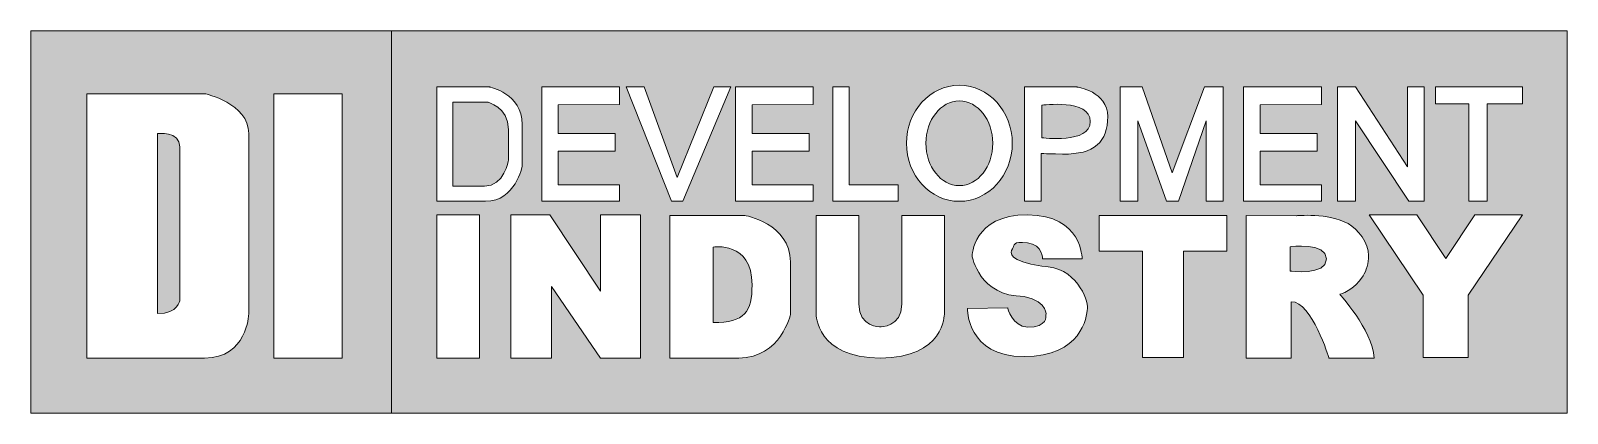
# Model space of a CAD drawing. Header units: millimetres. Extents: x 41756989 to 44740435, y 21258419 to 23626306.
# Drawn here: x 42290262 to 42314573, y 22191956 to 22198008 of the extents above; entities that cross this region are included whole.
import ezdxf

# ---------------------------------------------------------------- set-up
doc = ezdxf.new("R2010")
doc.units = ezdxf.units.MM
doc.layers.add('Слой 2', color=7, linetype='Continuous')

# ---------------------------------------------------------------- blocks, each defined once
blk = doc.blocks.new('DI')
at = {"layer": 'Слой 2', "true_color": 0xf7931d}
h = blk.add_hatch(color=30, dxfattribs=at)
h.dxf.hatch_style = 2
h.paths.add_polyline_path([(-1795.8, 419.8), (-1795.8, -450.1), (-975.1, -450.1), (-975.1, 419.8)])
edge = h.paths.add_edge_path()
edge.add_spline(control_points=[(-1300.1, -225.7), (-1300.1, -225.7), (-1303.4, -324.5), (-1400.6, -324.5), (-1497.8, -324.5), (-1667.9, -324.5), (-1667.9, -324.5), (-1667.9, -324.5), (-1667.9, 276.5), (-1667.9, 276.5), (-1667.9, 276.5), (-1399, 276.5), (-1399, 276.5), (-1399, 276.5), (-1300.1, 255.5), (-1300.1, 185.8), (-1300.1, 116.2), (-1300.1, -225.7), (-1300.1, -225.7)], knot_values=[0, 0, 0, 0, 1, 1, 1, 2, 2, 2, 3, 3, 3, 4, 4, 4, 5, 5, 5, 6, 6, 6, 6], degree=3, periodic=0)
h.paths.add_polyline_path([(-1087.4, -324.5), (-1242.9, -324.5), (-1242.9, 276.5), (-1087.4, 276.5)])
at = {"layer": 'Слой 2', "true_color": 0x231f20}
h = blk.add_hatch(color=250, dxfattribs=at)
h.dxf.hatch_style = 2
h.paths.add_polyline_path([(-975.1, 419.8), (-975.1, -450.1), (1698.6, -450.1), (1698.6, 419.8)])
h.paths.add_polyline_path([(1176.3, 291.9), (1217.3, 291.9), (1335.1, 110.2), (1335.1, 291.9), (1372.9, 291.9), (1372.9, 31.9), (1338.3, 31.9), (1217.3, 215), (1217.3, 31.9), (1176.3, 31.9)])
h.paths.add_polyline_path([(681.9, 291.9), (732.1, 291.9), (800.2, 96.7), (873.9, 291.9), (916, 291.9), (916, 31.9), (877.1, 31.9), (877.1, 215), (814.8, 31.9), (787.2, 31.9), (721.6, 215), (721.6, 31.9), (681.9, 31.9)])
edge = h.paths.add_edge_path()
edge.add_spline(control_points=[(464.6, 291.9), (464.6, 291.9), (583.4, 291.9), (583.4, 291.9), (583.4, 291.9), (653.6, 281.9), (653.6, 224.7), (653.6, 167.5), (623.3, 137.8), (551, 139.4), (502.4, 140.5), (502.4, 140.5), (502.4, 140.5), (502.4, 140.5), (502.4, 31.9), (502.4, 31.9), (502.4, 31.9), (464.6, 31.9), (464.6, 31.9), (464.6, 31.9), (464.6, 291.9), (464.6, 291.9)], knot_values=[0, 0, 0, 0, 1, 1, 1, 2, 2, 2, 3, 3, 3, 4, 4, 4, 5, 5, 5, 6, 6, 6, 7, 7, 7, 7], degree=3, periodic=0)
h.paths.add_polyline_path([(28.3, 291.9), (65.5, 291.9), (65.5, 69.2), (177.3, 69.2), (177.3, 31.9), (28.3, 31.9)])
h.paths.add_polyline_path([(-401, 291.9), (-325.7, 86.2), (-242.3, 291.9), (-203.4, 291.9), (-312.8, 31.9), (-338.7, 31.9), (-441.5, 291.9)])
h.paths.add_polyline_path([(-633.8, 291.9), (-456.7, 291.9), (-456.7, 251.7), (-596, 251.2), (-596, 186.3), (-466.4, 186.3), (-466.4, 145.9), (-596, 145.9), (-596, 69.2), (-456.7, 69.2), (-456.7, 31.9), (-633.8, 31.9)])
h.paths.add_polyline_path([(-775.3, -324.5), (-872.5, -324.5), (-872.5, 1.1), (-775.3, 1.1)])
edge = h.paths.add_edge_path()
edge.add_spline(control_points=[(-761.5, 31.9), (-829.5, 31.9), (-872.5, 31.9), (-872.5, 31.9), (-872.5, 31.9), (-872.5, 291.9), (-872.5, 291.9), (-872.5, 291.9), (-752.6, 291.9), (-752.6, 291.9), (-752.6, 291.9), (-678.1, 277.4), (-678.1, 206.9), (-678.1, 136.4), (-678.1, 112.1), (-678.1, 112.1), (-678.1, 112.1), (-693.5, 31.9), (-761.5, 31.9)], knot_values=[0, 0, 0, 0, 1, 1, 1, 2, 2, 2, 3, 3, 3, 4, 4, 4, 5, 5, 5, 6, 6, 6, 6], degree=3, periodic=0)
h.paths.add_polyline_path([(-409.1, -324.5), (-499.9, -324.5), (-611.6, -161.7), (-611.6, -324.5), (-704, -324.5), (-704, 1.1), (-614.9, 1.1), (-499.9, -172.2), (-499.9, 1.1), (-409.1, 1.1)])
edge = h.paths.add_edge_path()
edge.add_spline(control_points=[(-67.9, -224.4), (-67.9, -224.4), (-89.6, -324.5), (-185.6, -324.5), (-281.6, -324.5), (-342.2, -324.5), (-342.2, -324.5), (-342.2, -324.5), (-342.2, 0), (-342.2, 0), (-342.2, 0), (-173, 0), (-173, 0), (-173, 0), (-67.9, -18.2), (-67.9, -106.1), (-67.9, -194.1), (-67.9, -224.4), (-67.9, -224.4)], knot_values=[0, 0, 0, 0, 1, 1, 1, 2, 2, 2, 3, 3, 3, 4, 4, 4, 5, 5, 5, 6, 6, 6, 6], degree=3, periodic=0)
h.paths.add_polyline_path([(-16, 251.7), (-155.4, 251.2), (-155.4, 186.3), (-25.8, 186.3), (-25.8, 145.9), (-155.4, 145.9), (-155.4, 69.2), (-16, 69.2), (-16, 31.9), (-193.2, 31.9), (-193.2, 291.9), (-16, 291.9)])
edge = h.paths.add_edge_path()
edge.add_spline(control_points=[(282.1, -224.6), (282.1, -224.6), (282.1, -324.5), (136.3, -324.5), (-9.5, -324.5), (-9.5, -224.6), (-9.5, -224.6), (-9.5, -224.6), (-9.5, 0), (-9.5, 0), (-9.5, 0), (87.7, 0), (87.7, 0), (87.7, 0), (87.7, -149), (87.7, -201.9), (87.7, -254.8), (136.3, -253.7), (136.3, -253.7), (136.3, -253.7), (184.9, -254.8), (184.9, -201.9), (184.9, -149), (184.9, 0), (184.9, 0), (184.9, 0), (282.1, 0), (282.1, 0), (282.1, 0), (282.1, -224.6), (282.1, -224.6)], knot_values=[0, 0, 0, 0, 1, 1, 1, 2, 2, 2, 3, 3, 3, 4, 4, 4, 5, 5, 5, 6, 6, 6, 7, 7, 7, 8, 8, 8, 9, 9, 9, 10, 10, 10, 10], degree=3, periodic=0)
edge = h.paths.add_edge_path()
edge.add_spline(control_points=[(195.7, 163.8), (195.7, 236.7), (249.6, 295.7), (316.1, 295.7), (382.6, 295.7), (436.5, 236.7), (436.5, 163.8), (436.5, 91), (382.6, 31.9), (316.1, 31.9), (249.6, 31.9), (195.7, 91), (195.7, 163.8)], knot_values=[0, 0, 0, 0, 1, 1, 1, 2, 2, 2, 3, 3, 3, 4, 4, 4, 4], degree=3, periodic=0)
edge = h.paths.add_edge_path()
edge.add_spline(control_points=[(607.5, -211.7), (606, -231.5), (593.8, -321.2), (463.1, -321.2), (332.4, -321.2), (334.4, -211.7), (334.4, -211.7), (334.4, -211.7), (426, -210.2), (426, -210.2), (426, -210.2), (436.6, -252.8), (471, -254.3), (517.6, -254.3), (512.9, -228.5), (512.9, -228.5), (512.9, -228.5), (520.6, -198.1), (463.1, -184.4), (361.4, -184.4), (345.1, -93.1), (345.1, -93.1), (345.1, -93.1), (345.9, 1.1), (471, 1.1), (596.1, 1.1), (595.3, -99.2), (595.3, -99.2), (595.3, -99.2), (505.3, -99.2), (505.3, -99.2), (505.3, -99.2), (506.8, -67.3), (471, -62.7), (435.2, -58.2), (442.8, -67.3), (436.6, -76.4), (430.5, -85.5), (427.5, -103.8), (503.8, -115.9), (581.6, -115.9), (609, -192), (607.5, -211.7)], knot_values=[0, 0, 0, 0, 1, 1, 1, 2, 2, 2, 3, 3, 3, 4, 4, 4, 5, 5, 5, 6, 6, 6, 7, 7, 7, 8, 8, 8, 9, 9, 9, 10, 10, 10, 11, 11, 11, 12, 12, 12, 13, 13, 13, 14, 14, 14, 14], degree=3, periodic=0)
h.paths.add_polyline_path([(924.1, -81.3), (825.9, -81.3), (825.9, -323.6), (779.1, -323.6), (732.4, -323.6), (732.4, -81.3), (634.1, -81.3), (634.1, 0), (779.1, 0), (924.1, 0)])
h.paths.add_polyline_path([(962.4, 291.9), (1139.6, 291.9), (1139.6, 251.7), (1000.2, 251.2), (1000.2, 186.3), (1129.8, 186.3), (1129.8, 145.9), (1000.2, 145.9), (1000.2, 69.2), (1139.6, 69.2), (1139.6, 31.9), (962.4, 31.9)])
edge = h.paths.add_edge_path()
edge.add_spline(control_points=[(1156.6, -324.5), (1156.6, -324.5), (1117.7, -196.4), (1070.9, -196.4), (1070.9, -235.6), (1070.9, -324.5), (1070.9, -324.5), (1070.9, -324.5), (968.7, -324.5), (968.7, -324.5), (968.7, -324.5), (968.7, -321.3), (968.7, -321.3), (968.7, -321.3), (968.7, 0), (968.7, 0), (968.7, 0), (1082, -1), (1082, -1), (1082, -1), (1155.3, 6.5), (1200.2, -18.8), (1222.5, -31.3), (1246.9, -62.8), (1246.9, -91.5), (1246.9, -108.7), (1241.6, -125.7), (1234.3, -137.9), (1214.2, -171), (1181.1, -179.6), (1181.1, -179.6), (1181.1, -179.6), (1254, -258.1), (1259.5, -324.5), (1196.3, -324.5), (1156.6, -324.5), (1156.6, -324.5)], knot_values=[0, 0, 0, 0, 1, 1, 1, 2, 2, 2, 3, 3, 3, 4, 4, 4, 5, 5, 5, 6, 6, 6, 7, 7, 7, 8, 8, 8, 9, 9, 9, 10, 10, 10, 11, 11, 11, 12, 12, 12, 12], degree=3, periodic=0)
h.paths.add_polyline_path([(1473.3, -181.2), (1473.3, -323.6), (1422.3, -323.6), (1371.2, -323.6), (1371.2, -181.2), (1248.1, 1.1), (1356.2, 1.1), (1422.3, -98.5), (1488.3, 1.1), (1596.4, 1.1)])
h.paths.add_polyline_path([(1596.4, 253.9), (1516.5, 253.9), (1516.5, 31.9), (1474.4, 31.9), (1474.4, 253.9), (1398.8, 253.9), (1398.8, 291.9), (1596.4, 291.9)])
h = blk.add_hatch(color=250, dxfattribs=at)
h.dxf.hatch_style = 2
edge = h.paths.add_edge_path()
edge.add_spline(control_points=[(-757.8, 257.7), (-757.8, 257.7), (-835.7, 257.7), (-835.7, 257.7), (-835.7, 257.7), (-835.7, 66.2), (-835.7, 66.2), (-835.7, 66.2), (-807.8, 66.2), (-763.6, 66.2), (-719.4, 66.2), (-709.4, 125.2), (-709.4, 125.2), (-709.4, 125.2), (-709.4, 143.1), (-709.4, 195), (-709.4, 247), (-757.8, 257.7), (-757.8, 257.7)], knot_values=[0, 0, 0, 0, 1, 1, 1, 2, 2, 2, 3, 3, 3, 4, 4, 4, 5, 5, 5, 6, 6, 6, 6], degree=3, periodic=0)
h = blk.add_hatch(color=250, dxfattribs=at)
h.dxf.hatch_style = 2
edge = h.paths.add_edge_path()
edge.add_spline(control_points=[(316.1, 260.1), (274, 260.1), (239.9, 217), (239.9, 163.8), (239.9, 110.7), (274, 67.6), (316.1, 67.6), (358.1, 67.6), (392.2, 110.7), (392.2, 163.8), (392.2, 217), (358.1, 260.1), (316.1, 260.1)], knot_values=[0, 0, 0, 0, 1, 1, 1, 2, 2, 2, 3, 3, 3, 4, 4, 4, 4], degree=3, periodic=0)
h = blk.add_hatch(color=250, dxfattribs=at)
h.dxf.hatch_style = 2
edge = h.paths.add_edge_path()
edge.add_spline(control_points=[(613.9, 213.5), (613.9, 265.6), (503.6, 250.5), (503.6, 250.5), (503.6, 250.5), (503.6, 176.6), (503.6, 176.6), (503.6, 176.6), (613.9, 161.5), (613.9, 213.5)], knot_values=[0, 0, 0, 0, 1, 1, 1, 2, 2, 2, 3, 3, 3, 3], degree=3, periodic=0)
at = {"layer": 'Слой 2', "true_color": 0xf7931d}
h = blk.add_hatch(color=30, dxfattribs=at)
h.dxf.hatch_style = 2
edge = h.paths.add_edge_path()
edge.add_spline(control_points=[(-1507.5, 185.8), (-1507.5, 185.8), (-1507.5, -223.5), (-1507.5, -223.5), (-1460, -223.5), (-1456.7, -193.3), (-1456.7, -193.3), (-1456.7, -193.3), (-1456.7, 118.9), (-1456.7, 155.6), (-1456.7, 192.3), (-1507.5, 185.8), (-1507.5, 185.8)], knot_values=[0, 0, 0, 0, 1, 1, 1, 2, 2, 2, 3, 3, 3, 4, 4, 4, 4], degree=3, periodic=0)
at = {"layer": 'Слой 2', "true_color": 0x231f20}
h = blk.add_hatch(color=250, dxfattribs=at)
h.dxf.hatch_style = 2
edge = h.paths.add_edge_path()
edge.add_spline(control_points=[(-243.9, -72.3), (-243.9, -72.3), (-243.9, -244), (-243.9, -244), (-171.5, -244), (-155.3, -219.2), (-155.3, -158.2), (-155.3, -57.2), (-243.9, -72.3), (-243.9, -72.3)], knot_values=[0, 0, 0, 0, 1, 1, 1, 2, 2, 2, 3, 3, 3, 3], degree=3, periodic=0)
h = blk.add_hatch(color=250, dxfattribs=at)
h.dxf.hatch_style = 2
edge = h.paths.add_edge_path()
edge.add_spline(control_points=[(1068.3, -71.5), (1068.3, -71.5), (1068.3, -126.8), (1068.3, -126.8), (1068.3, -126.8), (1150.9, -138.2), (1150.9, -99.2), (1150.9, -60.2), (1068.3, -71.5), (1068.3, -71.5)], knot_values=[0, 0, 0, 0, 1, 1, 1, 2, 2, 2, 3, 3, 3, 3], degree=3, periodic=0)
at = {"layer": 'Слой 2', "lineweight": 0}
for points in [[(-1795.8, 419.8), (-1795.8, -450.1), (-975.1, -450.1), (-975.1, 419.8), (-1795.8, 419.8)], [(-975.1, 419.8), (-975.1, -450.1), (1698.6, -450.1), (1698.6, 419.8), (-975.1, 419.8)], [(-633.8, 291.9), (-456.7, 291.9), (-456.7, 251.7), (-596, 251.2), (-596, 186.3), (-466.4, 186.3), (-466.4, 145.9), (-596, 145.9), (-596, 69.2), (-456.7, 69.2), (-456.7, 31.9), (-633.8, 31.9), (-633.8, 291.9)], [(-401, 291.9), (-325.7, 86.2), (-242.3, 291.9), (-203.4, 291.9), (-312.8, 31.9), (-338.7, 31.9), (-441.5, 291.9), (-401, 291.9)], [(-16, 251.7), (-155.4, 251.2), (-155.4, 186.3), (-25.8, 186.3), (-25.8, 145.9), (-155.4, 145.9), (-155.4, 69.2), (-16, 69.2), (-16, 31.9), (-193.2, 31.9), (-193.2, 291.9), (-16, 291.9), (-16, 251.7)], [(28.3, 291.9), (65.5, 291.9), (65.5, 69.2), (177.3, 69.2), (177.3, 31.9), (28.3, 31.9), (28.3, 291.9)], [(681.9, 291.9), (732.1, 291.9), (800.2, 96.7), (873.9, 291.9), (916, 291.9), (916, 31.9), (877.1, 31.9), (877.1, 215), (814.8, 31.9), (787.2, 31.9), (721.6, 215), (721.6, 31.9), (681.9, 31.9), (681.9, 291.9)], [(962.4, 291.9), (1139.6, 291.9), (1139.6, 251.7), (1000.2, 251.2), (1000.2, 186.3), (1129.8, 186.3), (1129.8, 145.9), (1000.2, 145.9), (1000.2, 69.2), (1139.6, 69.2), (1139.6, 31.9), (962.4, 31.9), (962.4, 291.9)], [(1176.3, 291.9), (1217.3, 291.9), (1335.1, 110.2), (1335.1, 291.9), (1372.9, 291.9), (1372.9, 31.9), (1338.3, 31.9), (1217.3, 215), (1217.3, 31.9), (1176.3, 31.9), (1176.3, 291.9)], [(1596.4, 253.9), (1516.5, 253.9), (1516.5, 31.9), (1474.4, 31.9), (1474.4, 253.9), (1398.8, 253.9), (1398.8, 291.9), (1596.4, 291.9), (1596.4, 253.9)], [(-1087.4, -324.5), (-1242.9, -324.5), (-1242.9, 276.5), (-1087.4, 276.5), (-1087.4, -324.5)], [(-775.3, -324.5), (-872.5, -324.5), (-872.5, 1.1), (-775.3, 1.1), (-775.3, -324.5)], [(-409.1, -324.5), (-499.9, -324.5), (-611.6, -161.7), (-611.6, -324.5), (-704, -324.5), (-704, 1.1), (-614.9, 1.1), (-499.9, -172.2), (-499.9, 1.1), (-409.1, 1.1), (-409.1, -324.5)], [(924.1, -81.3), (825.9, -81.3), (825.9, -323.6), (779.1, -323.6), (732.4, -323.6), (732.4, -81.3), (634.1, -81.3), (634.1, 0), (779.1, 0), (924.1, 0), (924.1, -81.3)], [(1473.3, -181.2), (1473.3, -323.6), (1422.3, -323.6), (1371.2, -323.6), (1371.2, -181.2), (1248.1, 1.1), (1356.2, 1.1), (1422.3, -98.5), (1488.3, 1.1), (1596.4, 1.1), (1473.3, -181.2)]]:
    blk.add_lwpolyline(points, dxfattribs=at)
for points, knots in [([(-761.5, 31.9), (-829.5, 31.9), (-872.5, 31.9), (-872.5, 31.9), (-872.5, 31.9), (-872.5, 291.9), (-872.5, 291.9), (-872.5, 291.9), (-752.6, 291.9), (-752.6, 291.9), (-752.6, 291.9), (-678.1, 277.4), (-678.1, 206.9), (-678.1, 136.4), (-678.1, 112.1), (-678.1, 112.1), (-678.1, 112.1), (-693.5, 31.9), (-761.5, 31.9)], [0, 0, 0, 0, 1, 1, 1, 2, 2, 2, 3, 3, 3, 4, 4, 4, 5, 5, 5, 6, 6, 6, 6]), ([(195.7, 163.8), (195.7, 236.7), (249.6, 295.7), (316.1, 295.7), (382.6, 295.7), (436.5, 236.7), (436.5, 163.8), (436.5, 91), (382.6, 31.9), (316.1, 31.9), (249.6, 31.9), (195.7, 91), (195.7, 163.8)], [0, 0, 0, 0, 1, 1, 1, 2, 2, 2, 3, 3, 3, 4, 4, 4, 4]), ([(464.6, 291.9), (464.6, 291.9), (583.4, 291.9), (583.4, 291.9), (583.4, 291.9), (653.6, 281.9), (653.6, 224.7), (653.6, 167.5), (623.3, 137.8), (551, 139.4), (502.4, 140.5), (502.4, 140.5), (502.4, 140.5), (502.4, 140.5), (502.4, 31.9), (502.4, 31.9), (502.4, 31.9), (464.6, 31.9), (464.6, 31.9), (464.6, 31.9), (464.6, 291.9), (464.6, 291.9)], [0, 0, 0, 0, 1, 1, 1, 2, 2, 2, 3, 3, 3, 4, 4, 4, 5, 5, 5, 6, 6, 6, 7, 7, 7, 7]), ([(-1300.1, -225.7), (-1300.1, -225.7), (-1303.4, -324.5), (-1400.6, -324.5), (-1497.8, -324.5), (-1667.9, -324.5), (-1667.9, -324.5), (-1667.9, -324.5), (-1667.9, 276.5), (-1667.9, 276.5), (-1667.9, 276.5), (-1399, 276.5), (-1399, 276.5), (-1399, 276.5), (-1300.1, 255.5), (-1300.1, 185.8), (-1300.1, 116.2), (-1300.1, -225.7), (-1300.1, -225.7)], [0, 0, 0, 0, 1, 1, 1, 2, 2, 2, 3, 3, 3, 4, 4, 4, 5, 5, 5, 6, 6, 6, 6]), ([(-757.8, 257.7), (-757.8, 257.7), (-835.7, 257.7), (-835.7, 257.7), (-835.7, 257.7), (-835.7, 66.2), (-835.7, 66.2), (-835.7, 66.2), (-807.8, 66.2), (-763.6, 66.2), (-719.4, 66.2), (-709.4, 125.2), (-709.4, 125.2), (-709.4, 125.2), (-709.4, 143.1), (-709.4, 195), (-709.4, 247), (-757.8, 257.7), (-757.8, 257.7)], [0, 0, 0, 0, 1, 1, 1, 2, 2, 2, 3, 3, 3, 4, 4, 4, 5, 5, 5, 6, 6, 6, 6]), ([(316.1, 260.1), (274, 260.1), (239.9, 217), (239.9, 163.8), (239.9, 110.7), (274, 67.6), (316.1, 67.6), (358.1, 67.6), (392.2, 110.7), (392.2, 163.8), (392.2, 217), (358.1, 260.1), (316.1, 260.1)], [0, 0, 0, 0, 1, 1, 1, 2, 2, 2, 3, 3, 3, 4, 4, 4, 4]), ([(613.9, 213.5), (613.9, 265.6), (503.6, 250.5), (503.6, 250.5), (503.6, 250.5), (503.6, 176.6), (503.6, 176.6), (503.6, 176.6), (613.9, 161.5), (613.9, 213.5)], [0, 0, 0, 0, 1, 1, 1, 2, 2, 2, 3, 3, 3, 3]), ([(-1507.5, 185.8), (-1507.5, 185.8), (-1507.5, -223.5), (-1507.5, -223.5), (-1460, -223.5), (-1456.7, -193.3), (-1456.7, -193.3), (-1456.7, -193.3), (-1456.7, 118.9), (-1456.7, 155.6), (-1456.7, 192.3), (-1507.5, 185.8), (-1507.5, 185.8)], [0, 0, 0, 0, 1, 1, 1, 2, 2, 2, 3, 3, 3, 4, 4, 4, 4]), ([(-67.9, -224.4), (-67.9, -224.4), (-89.6, -324.5), (-185.6, -324.5), (-281.6, -324.5), (-342.2, -324.5), (-342.2, -324.5), (-342.2, -324.5), (-342.2, 0), (-342.2, 0), (-342.2, 0), (-173, 0), (-173, 0), (-173, 0), (-67.9, -18.2), (-67.9, -106.1), (-67.9, -194.1), (-67.9, -224.4), (-67.9, -224.4)], [0, 0, 0, 0, 1, 1, 1, 2, 2, 2, 3, 3, 3, 4, 4, 4, 5, 5, 5, 6, 6, 6, 6]), ([(282.1, -224.6), (282.1, -224.6), (282.1, -324.5), (136.3, -324.5), (-9.5, -324.5), (-9.5, -224.6), (-9.5, -224.6), (-9.5, -224.6), (-9.5, 0), (-9.5, 0), (-9.5, 0), (87.7, 0), (87.7, 0), (87.7, 0), (87.7, -149), (87.7, -201.9), (87.7, -254.8), (136.3, -253.7), (136.3, -253.7), (136.3, -253.7), (184.9, -254.8), (184.9, -201.9), (184.9, -149), (184.9, 0), (184.9, 0), (184.9, 0), (282.1, 0), (282.1, 0), (282.1, 0), (282.1, -224.6), (282.1, -224.6)], [0, 0, 0, 0, 1, 1, 1, 2, 2, 2, 3, 3, 3, 4, 4, 4, 5, 5, 5, 6, 6, 6, 7, 7, 7, 8, 8, 8, 9, 9, 9, 10, 10, 10, 10]), ([(607.5, -211.7), (606, -231.5), (593.8, -321.2), (463.1, -321.2), (332.4, -321.2), (334.4, -211.7), (334.4, -211.7), (334.4, -211.7), (426, -210.2), (426, -210.2), (426, -210.2), (436.6, -252.8), (471, -254.3), (517.6, -254.3), (512.9, -228.5), (512.9, -228.5), (512.9, -228.5), (520.6, -198.1), (463.1, -184.4), (361.4, -184.4), (345.1, -93.1), (345.1, -93.1), (345.1, -93.1), (345.9, 1.1), (471, 1.1), (596.1, 1.1), (595.3, -99.2), (595.3, -99.2), (595.3, -99.2), (505.3, -99.2), (505.3, -99.2), (505.3, -99.2), (506.8, -67.3), (471, -62.7), (435.2, -58.2), (442.8, -67.3), (436.6, -76.4), (430.5, -85.5), (427.5, -103.8), (503.8, -115.9), (581.6, -115.9), (609, -192), (607.5, -211.7)], [0, 0, 0, 0, 1, 1, 1, 2, 2, 2, 3, 3, 3, 4, 4, 4, 5, 5, 5, 6, 6, 6, 7, 7, 7, 8, 8, 8, 9, 9, 9, 10, 10, 10, 11, 11, 11, 12, 12, 12, 13, 13, 13, 14, 14, 14, 14]), ([(1156.6, -324.5), (1156.6, -324.5), (1117.7, -196.4), (1070.9, -196.4), (1070.9, -235.6), (1070.9, -324.5), (1070.9, -324.5), (1070.9, -324.5), (968.7, -324.5), (968.7, -324.5), (968.7, -324.5), (968.7, -321.3), (968.7, -321.3), (968.7, -321.3), (968.7, 0), (968.7, 0), (968.7, 0), (1082, -1), (1082, -1), (1082, -1), (1155.3, 6.5), (1200.2, -18.8), (1222.5, -31.3), (1246.9, -62.8), (1246.9, -91.5), (1246.9, -108.7), (1241.6, -125.7), (1234.3, -137.9), (1214.2, -171), (1181.1, -179.6), (1181.1, -179.6), (1181.1, -179.6), (1254, -258.1), (1259.5, -324.5), (1196.3, -324.5), (1156.6, -324.5), (1156.6, -324.5)], [0, 0, 0, 0, 1, 1, 1, 2, 2, 2, 3, 3, 3, 4, 4, 4, 5, 5, 5, 6, 6, 6, 7, 7, 7, 8, 8, 8, 9, 9, 9, 10, 10, 10, 11, 11, 11, 12, 12, 12, 12]), ([(-243.9, -72.3), (-243.9, -72.3), (-243.9, -244), (-243.9, -244), (-171.5, -244), (-155.3, -219.2), (-155.3, -158.2), (-155.3, -57.2), (-243.9, -72.3), (-243.9, -72.3)], [0, 0, 0, 0, 1, 1, 1, 2, 2, 2, 3, 3, 3, 3]), ([(1068.3, -71.5), (1068.3, -71.5), (1068.3, -126.8), (1068.3, -126.8), (1068.3, -126.8), (1150.9, -138.2), (1150.9, -99.2), (1150.9, -60.2), (1068.3, -71.5), (1068.3, -71.5)], [0, 0, 0, 0, 1, 1, 1, 2, 2, 2, 3, 3, 3, 3])]:
    blk.add_open_spline(points, degree=3, knots=knots, dxfattribs=at)

msp = doc.modelspace()

# ---------------------------------------------------------------- block references
at = {"color": 0, "lineweight": -2, "xscale": 6.957328385899812, "yscale": 6.957328385899812, "zscale": 6.957328385899812}
msp.add_blockref('DI', (42302755.347, 22195087.317), dxfattribs=at)

doc.saveas('drawing.dxf')
